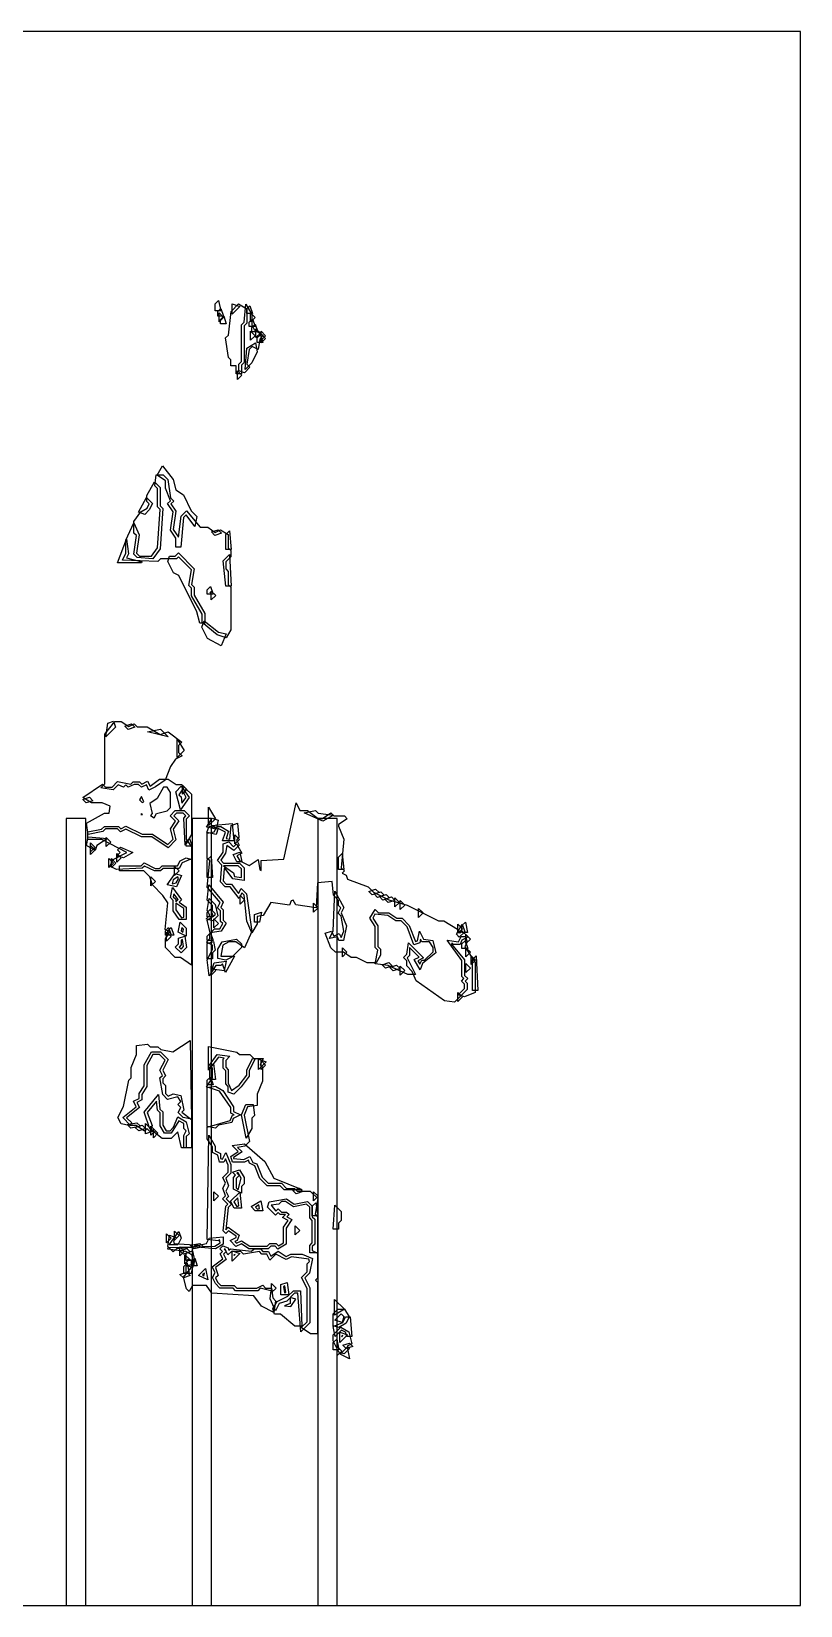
# Model space of a CAD drawing. Header units: millimetres. Extents: x 0 to 289, y 0 to 289.
# Drawn here: x 147.9 to 289.1, y 0 to 289.1 of the extents above; entities that cross this region are included whole.
import ezdxf

# ---------------------------------------------------------------- set-up
doc = ezdxf.new("R2010")
doc.units = ezdxf.units.MM
for name, color, linetype in [('CUT_OUTLINE', 5, 'Continuous'), ('CUT_SLOT', 1, 'Continuous'), ('ENG_D', 3, 'Continuous'), ('ENG_K', 2, 'Continuous'), ('ENG_L', 4, 'Continuous')]:
    doc.layers.add(name, color=color, linetype=linetype)

msp = doc.modelspace()

# ---------------------------------------------------------------- linework, layer by layer
at = {"layer": 'CUT_OUTLINE'}
msp.add_lwpolyline([(0, 0), (289.14, 0), (289.14, 289.14), (0, 289.14), (0, 0)], close=True, dxfattribs=at)
at = {"layer": 'CUT_SLOT'}
for points in [[(154.33, 0), (157.9, 0), (157.9, 144.57), (154.33, 144.57), (154.33, 0)], [(154.33, 0), (157.9, 0), (157.9, 144.57), (154.33, 144.57), (154.33, 0)], [(177.43, 0), (180.99, 0), (180.99, 144.57), (177.43, 144.57), (177.43, 0)], [(177.43, 0), (180.99, 0), (180.99, 144.57), (177.43, 144.57), (177.43, 0)], [(200.52, 0), (204.09, 0), (204.09, 144.57), (200.52, 144.57), (200.52, 0)]]:
    msp.add_lwpolyline(points, close=True, dxfattribs=at)
at = {"layer": 'ENG_D'}
for points in [[(183.22, 236.61), (182.4, 235.79), (182.4, 237.43), (183.22, 236.61)], [(184.81, 237.23), (184.81, 239.11), (186.22, 238.64), (184.81, 237.23)], [(186.49, 235.26), (186.98, 235.76), (187.28, 239.05), (188.42, 237.16), (188.42, 235.22), (188.85, 234.37), (190.49, 233.27), (189.85, 232.64), (189.58, 230.7), (188.47, 231.26), (187.92, 230.71), (187.47, 228.02), (188.04, 227.45), (187.04, 226.46), (186.01, 226.8), (186.01, 228.04), (186.49, 228.52), (186.49, 235.26)], [(190.11, 233.58), (190.93, 232.75), (190.11, 231.93), (190.11, 233.58)], [(186.59, 226.01), (185.77, 225.19), (185.77, 226.83), (186.59, 226.01)], [(164.67, 192.05), (165.29, 193.3), (165.29, 195.7), (166.74, 198.9), (167.71, 196.65), (167.23, 193.32), (167.8, 192.76), (169.98, 192.76), (171.08, 194.29), (171.55, 201.34), (171.07, 201.81), (171.07, 205.19), (170.58, 205.68), (170.86, 207.7), (172.14, 207.7), (172.99, 206.85), (173.47, 203.47), (174.06, 202.88), (173.55, 202.36), (174.46, 201.01), (173.97, 197.63), (174.92, 196.22), (175.42, 200.1), (176.39, 201.07), (178.9, 198.06), (180.3, 198.06), (181.69, 197.13), (182.65, 197.61), (184.08, 196.75), (184.08, 194.3), (184.57, 193.82), (184.57, 192.66), (183.6, 191.69), (183.6, 190.45), (184.08, 189.97), (184.08, 187.56), (184.57, 187.07), (184.57, 179.2), (183.71, 177.77), (182.04, 178.33), (179.26, 180.6), (179.26, 182.09), (177.34, 185.47), (177.34, 186.88), (176.84, 187.37), (177.32, 190.27), (174.93, 192.66), (174.55, 192.28), (171.65, 192.28), (171.17, 191.79), (164.67, 192.05)], [(170.16, 202.44), (169.58, 201.29), (168.73, 200.43), (167.59, 200.81), (169.09, 203.51), (170.16, 202.44)], [(180.94, 185.88), (180.77, 186.16), (180.75, 186.08), (180.94, 185.88)], [(172.47, 151.64), (170.72, 150.38), (169.52, 149.79), (169.04, 150.75), (168.13, 150.3), (167.6, 150.83), (166.79, 150.83), (165.72, 150.3), (165.29, 150.73), (164.86, 150.3), (163.89, 150.78), (162.97, 149.85), (160.68, 150.18), (161.43, 150.93), (161.43, 160.07), (163.24, 162.4), (164.4, 162.4), (165.79, 161.47), (166.78, 161.97), (167.32, 161.43), (169.21, 161.43), (171.58, 160.01), (173.05, 160.5), (175.53, 158.57), (174.93, 157.96), (174.93, 156.72), (175.58, 156.07), (174.37, 155.47), (173.46, 154.09), (172.47, 151.64)], [(174.42, 149.46), (175.44, 150.48), (176.91, 148.42), (175.31, 146.18), (174.42, 149.46)], [(159.23, 147.84), (158, 147.42), (157.37, 148.05), (158.61, 148.46), (159.23, 147.84)], [(177.34, 139.34), (177.34, 137.18), (175.59, 136.43), (175.08, 135.41), (172.14, 135.41), (171.65, 134.93), (170.53, 134.93), (168.71, 135.84), (168.29, 135.42), (163.55, 135.17), (162.32, 135.79), (162.94, 137.04), (165.48, 138.31), (160.89, 140.71), (158.3, 140.71), (158.3, 142.12), (160.83, 142.62), (161.33, 143.12), (163.94, 143.12), (164.37, 142.69), (165.29, 143.15), (168.24, 141.68), (170.18, 141.68), (172.97, 139.82), (173.94, 140.79), (173.46, 142.69), (174.38, 144.06), (173.38, 145.05), (174.35, 146.01), (175.99, 146.01), (176.96, 145.05), (176.37, 144.47), (176.37, 140.79), (177.34, 139.34)], [(181.09, 144.62), (182.19, 144.25), (181.86, 142.6), (180.09, 142.95), (181.09, 144.62)], [(203.37, 145.21), (201.45, 144.06), (198, 145.62), (200.07, 146.03), (200.58, 145.52), (203.37, 145.21)], [(181.19, 120.53), (181.19, 121.29), (180.06, 121.85), (180.71, 122.5), (180.71, 123.46), (181.57, 124.33), (182.5, 124.33), (183.06, 125.26), (182.64, 125.67), (182.64, 127.6), (182.1, 128.14), (182.59, 129.11), (180.22, 131.96), (180.7, 136.77), (180.23, 137.24), (180.23, 141.87), (181.51, 142.13), (182.01, 143.12), (182.7, 143.12), (184.13, 142.27), (183.68, 140.9), (184.35, 140.76), (184.58, 143.3), (185.74, 143.69), (186.02, 141.11), (185.58, 140.67), (186.06, 139.7), (185.08, 138.72), (183.79, 139.58), (183.59, 138.22), (182.71, 136.89), (183.22, 136.38), (186.11, 136.38), (186.98, 135.51), (186.98, 133.21), (184.91, 133.5), (183.48, 135.41), (183.34, 135.41), (183.13, 133.09), (183.7, 132.52), (184.69, 132.52), (185.97, 130.81), (186.43, 131.72), (187.44, 130.71), (188.43, 123.81), (187.08, 120.84), (185.46, 121.92), (184.15, 121.92), (183.09, 121.29), (182.69, 119.27), (185.22, 119.27), (183.55, 116.26), (183.01, 117.86), (182.74, 117.58), (181.8, 117.58), (180.54, 115.69), (180.22, 118.59), (181.19, 120.53)], [(158.78, 138.44), (158.78, 140.09), (159.61, 139.27), (158.78, 138.44)], [(162.98, 136.38), (162.16, 135.55), (162.16, 137.2), (162.98, 136.38)], [(186.55, 136.62), (185.62, 136.62), (184.95, 137.96), (186.19, 138.38), (186.55, 136.62)], [(204.32, 137.44), (204.99, 138.11), (205.32, 135.17), (204.32, 135.17), (204.32, 137.44)], [(169.87, 132.18), (169.87, 133.83), (170.69, 133), (169.87, 132.18)], [(174.35, 134.49), (175.49, 134.11), (174.59, 132.01), (172.83, 132.36), (174.35, 134.49)], [(175.03, 134.93), (174.2, 134.11), (174.2, 135.75), (175.03, 134.93)], [(175.48, 129.6), (175.06, 129.19), (176.37, 128.31), (176.37, 126.02), (175.04, 126.02), (173.96, 127.63), (173.96, 129.53), (173.46, 130.03), (173.84, 131.91), (175.48, 129.6)], [(203.36, 123.91), (203.63, 131.22), (205.32, 128.19), (204.83, 127.21), (205.78, 124.83), (205.24, 122.16), (204.39, 122.16), (204.16, 122.85), (202.68, 122.55), (203.36, 123.91)], [(211.76, 130.97), (210.52, 130.56), (209.9, 131.18), (211.13, 131.59), (211.76, 130.97)], [(211.49, 130.08), (210.86, 130.7), (212.1, 131.11), (212.72, 130.49), (211.49, 130.08)], [(211.83, 130.22), (213.06, 130.63), (213.68, 130.01), (212.45, 129.59), (211.83, 130.22)], [(214.03, 130.15), (214.65, 129.52), (213.41, 129.11), (212.79, 129.73), (214.03, 130.15)], [(182.18, 126.66), (181.26, 125.74), (180.02, 126.15), (180.66, 126.79), (180.22, 127.66), (180.54, 129.9), (181.65, 128.79), (182.18, 126.66)], [(188.9, 126.91), (190.18, 127.34), (189.82, 125.53), (188.9, 125.53), (188.9, 126.91)], [(199.75, 127.36), (199.75, 129.01), (200.57, 128.18), (199.75, 127.36)], [(211.07, 120.86), (211.07, 124.74), (210.06, 126.25), (211.02, 127.85), (211.65, 127.22), (213.55, 127.22), (215, 126.26), (215.99, 126.26), (217.3, 124.94), (218.44, 121.98), (218.81, 122.1), (219.16, 123.86), (219.9, 122.38), (221.62, 122.13), (222.18, 119.9), (219.71, 117.92), (219.32, 116.77), (218.2, 118.65), (219.1, 119.09), (217.33, 120.86), (217.33, 119.41), (216.9, 118.98), (218.45, 115.9), (217.04, 115.9), (213.41, 117.59), (211.02, 117.85), (211.53, 120.39), (211.07, 120.86)], [(214.68, 129.97), (215.51, 129.15), (214.68, 128.33), (214.68, 129.97)], [(216.47, 128.67), (215.65, 127.84), (215.65, 129.49), (216.47, 128.67)], [(219.02, 128.04), (219.84, 127.22), (219.02, 126.4), (219.02, 128.04)], [(173, 123.95), (173.59, 124.53), (174.06, 123.12), (173, 123.12), (173, 123.95)], [(174.9, 123.71), (175.26, 125.54), (176.37, 124.43), (176.37, 122.98), (174.9, 123.71)], [(182.26, 125.29), (181.43, 124.47), (181.43, 126.12), (182.26, 125.29)], [(226.49, 122.78), (225.95, 123.33), (227.04, 125.14), (227.49, 123.78), (226.49, 122.78)], [(172.76, 122.06), (172.76, 123.71), (173.58, 122.88), (172.76, 122.06)], [(176.39, 120.87), (175.41, 119.89), (174.35, 120.96), (174.93, 121.54), (174.93, 122.57), (176.09, 122.96), (176.39, 120.87)], [(226.97, 115.55), (226.97, 118.47), (224.28, 122.24), (226.35, 121.94), (226.82, 122.88), (227.63, 122.88), (227.96, 121.9), (227.49, 120.97), (229.38, 118.14), (229.38, 112.6), (227.46, 111.78), (226.29, 112.18), (227.45, 113.34), (227.45, 114.11), (226.87, 114.69), (227.35, 115.17), (226.97, 115.55)], [(205.05, 119.17), (205.05, 120.81), (205.87, 119.99), (205.05, 119.17)], [(226.25, 112.62), (227.07, 111.8), (226.25, 110.98), (226.25, 112.62)], [(175.37, 93.69), (175.91, 91), (175.54, 90.62), (177.34, 89.27), (177.34, 84.09), (175.89, 84.09), (175.89, 86.32), (176.32, 87.18), (175.89, 87.6), (175.89, 88.53), (175.01, 89.06), (173.62, 86.74), (172.38, 86.74), (171.55, 88.12), (171.55, 90.5), (171.08, 90.97), (170.9, 92.65), (169.18, 90.55), (170.12, 88.19), (169.73, 87.02), (169.14, 87.6), (168.69, 87.15), (167.14, 88.19), (166.15, 88.19), (164.69, 89.65), (167.16, 91.63), (166.65, 92.63), (167.7, 93.15), (167.7, 94.04), (168.66, 95.49), (168.66, 99.33), (169.97, 101.68), (171.65, 101.68), (173.05, 100.28), (172.06, 98.31), (172.57, 97.3), (172.04, 96.76), (172.04, 96), (172.52, 95.51), (172.52, 94.07), (173.05, 93.54), (173.93, 93.98), (175.37, 93.69)], [(185.53, 67.61), (185.53, 67.82), (184.11, 68.84), (183.6, 68.33), (183.11, 68.82), (183.61, 73.36), (183.98, 73.73), (183.02, 74.69), (183.57, 75.24), (183.1, 76.64), (183.57, 77.58), (183.07, 78.6), (184.08, 79.61), (184.08, 80.91), (183.58, 82.07), (183.27, 81.44), (182.44, 81.44), (182.18, 82.72), (181.19, 83.22), (181.19, 84.26), (180.23, 85.7), (180.23, 87.89), (184.4, 89.11), (184.88, 90.07), (185.14, 90.16), (184.57, 90.45), (184.57, 91.48), (182.49, 94.49), (180.09, 95.29), (181.19, 96.93), (181.19, 98.69), (180.64, 99.24), (182.05, 101.22), (184.35, 100.89), (183.6, 100.13), (183.6, 98.89), (184.08, 98.41), (184.08, 95.95), (184.67, 94.58), (186.08, 95.59), (187.46, 97.42), (187.46, 98.36), (188.51, 100.47), (190.5, 100.47), (189.92, 99.32), (190.35, 98.89), (190.35, 96.33), (189.38, 93.92), (189.38, 91.83), (187.63, 91.58), (186.99, 90.09), (187.96, 85.22), (187.09, 84.35), (185.8, 84.16), (186.63, 83.33), (185.05, 82.27), (185.05, 82.14), (186.93, 81.93), (188.05, 82.49), (188.59, 81.4), (189.33, 81.15), (190.31, 78.68), (191.41, 77.58), (193.82, 77.58), (194.79, 76.62), (196.23, 76.62), (196.71, 76.14), (199.12, 76.14), (200.49, 74.78), (200, 71.88), (200.47, 71.42), (200.47, 64.81), (199.02, 64.81), (199.02, 66.12), (199.5, 66.6), (199.5, 70.74), (199.02, 71.22), (199.02, 73.15), (198.46, 73.71), (196.08, 73.23), (194.61, 74.21), (193.82, 74.21), (193.35, 73.74), (191.98, 73.55), (192.79, 72.41), (193.24, 72.87), (193.82, 72.28), (194.79, 72.28), (195.27, 71.8), (194.85, 71.39), (195.76, 70.93), (194.69, 69.32), (194.69, 66.37), (193.2, 65.48), (192.66, 66.02), (191.89, 66.02), (191.41, 65.54), (187.87, 65.54), (186.48, 66.46), (185.48, 65.97), (184.4, 67.05), (185.53, 67.61)], [(190.93, 99.27), (190.11, 98.45), (190.11, 100.09), (190.93, 99.27)], [(169.87, 86.4), (169.87, 88.05), (170.69, 87.22), (169.87, 86.4)], [(170.35, 87.56), (171.17, 86.74), (170.35, 85.92), (170.35, 87.56)], [(185.87, 79.51), (185.63, 79.51), (186.11, 79.03), (185.53, 78.45), (185.53, 76.72), (185.89, 76.36), (186.47, 78.51), (185.87, 79.51)], [(181.43, 76), (182.26, 75.18), (181.43, 74.35), (181.43, 76)], [(185.64, 73.3), (185.99, 73.41), (185.83, 74.89), (185.11, 74.17), (185.64, 73.3)], [(189.83, 72.93), (189.7, 73.59), (189.05, 73.2), (189.45, 72.8), (189.83, 72.93)], [(196.37, 69.73), (197.19, 68.91), (196.37, 68.09), (196.37, 69.73)], [(173.28, 68.03), (174.65, 67.57), (174, 66.92), (174.14, 66.49), (178.78, 66.18), (178.78, 65.87), (174.55, 65.55), (173.96, 64.96), (172.99, 65.93), (173.28, 68.03)], [(175.03, 67.95), (174.2, 67.12), (174.2, 68.77), (175.03, 67.95)], [(180.55, 67.45), (183.12, 67.73), (183.12, 66.37), (181.73, 65.53), (177.82, 65.89), (177.82, 66.02), (180.07, 66.47), (180.55, 67.45)], [(175.83, 64.54), (175.2, 65.16), (176.44, 65.57), (177.06, 64.95), (175.83, 64.54)], [(176.37, 64.75), (177.52, 65.13), (177.87, 63.37), (176.37, 63.37), (176.37, 64.75)], [(177.92, 63.82), (178.39, 62.41), (177.34, 62.41), (177.34, 63.23), (177.92, 63.82)], [(182.59, 64.62), (183.02, 65.06), (182.54, 65.54), (183.05, 66.05), (184.03, 65.73), (184.19, 65.26), (184.48, 65.55), (188.33, 65.07), (188.8, 65.54), (189.97, 65.54), (190.45, 65.06), (191.46, 65.06), (191.89, 64.2), (193.24, 65.1), (194.7, 64.13), (195.59, 64.57), (197.63, 64.57), (199.54, 63.75), (199, 61.08), (198.11, 60.19), (199.02, 58.37), (199.02, 51.94), (197.37, 50.3), (196.87, 57.35), (196.23, 57.35), (194.82, 55.93), (193.41, 55.46), (192.74, 54.12), (191.79, 56.35), (191.96, 57.89), (191.87, 57.8), (189.94, 58.28), (189.48, 57.83), (185.43, 57.83), (184.95, 58.31), (182.54, 58.31), (181.72, 59.13), (181.16, 60.24), (181.65, 61.2), (181.13, 62.24), (183.06, 63.68), (182.59, 64.62)], [(185.15, 64.3), (185.36, 64.5), (185.11, 64.42), (185.15, 64.3)], [(175.2, 60.82), (176.44, 61.24), (177.06, 60.61), (175.83, 60.2), (175.2, 60.82)], [(177.29, 60.96), (176.37, 60.96), (176.37, 62.34), (177.65, 62.77), (177.29, 60.96)], [(180.32, 59.8), (178.62, 60.65), (179.89, 61.93), (180.32, 59.8)], [(194.49, 58.71), (194.23, 58.63), (194.4, 57.42), (194.66, 57.51), (194.49, 58.71)], [(203.36, 51.39), (203.36, 53.59), (204.22, 54.45), (205.42, 54.45), (206.28, 53.02), (205.71, 51.87), (204.35, 51.06), (203.36, 51.39)], [(204.7, 52.8), (204.66, 52.77), (204.71, 52.77), (204.7, 52.8)], [(206.35, 47.23), (205.35, 46.23), (204.39, 46.55), (203.36, 48.61), (203.36, 49.73), (204.77, 51.14), (206.22, 50.27), (206.77, 48.06), (205.93, 47.64), (206.35, 47.23)], [(205.12, 49.57), (204.87, 49.48), (204.91, 49.36), (205.12, 49.57)]]:
    msp.add_lwpolyline(points, close=True, dxfattribs=at)
at = {"layer": 'ENG_K'}
for points in [[(189.38, 232.03), (189.38, 232.85), (189.97, 233.44), (190.44, 232.03), (189.38, 232.03)], [(175.39, 194.44), (174.45, 194.44), (174.45, 196.06), (173.47, 197.52), (173.95, 200.89), (172.93, 202.43), (173.44, 202.94), (172.52, 205.24), (172.52, 206.6), (170.99, 207.62), (172.01, 209.33), (173.94, 206.84), (174.42, 204.95), (175.84, 204.01), (177.29, 201.09), (178.32, 200.07), (177.95, 198.21), (176.35, 200.34), (175.88, 199.88), (175.39, 194.44)], [(182.22, 197.61), (182.84, 196.99), (181.61, 196.58), (180.99, 197.2), (182.22, 197.61)], [(163.73, 191.55), (165.4, 195.88), (165.78, 193.2), (165.4, 192.44), (168.18, 191.74), (168.16, 191.55), (163.73, 191.55)], [(179.75, 180.47), (178.84, 180.47), (178.31, 182.55), (174.99, 189.2), (174.03, 189.69), (172.98, 191.78), (173.31, 192.76), (174.35, 192.76), (174.93, 193.34), (177.84, 190.43), (177.35, 187.54), (177.82, 187.07), (177.82, 185.59), (179.75, 182.22), (179.75, 180.47)], [(184.58, 187.22), (183.63, 187.22), (183.11, 191.88), (184.3, 193.07), (184.58, 187.22)], [(179.25, 179.73), (179.63, 180.87), (182.26, 178.77), (183.7, 178.48), (182.75, 176.27), (180.29, 177.64), (179.25, 179.73)], [(165.71, 160.92), (165.08, 161.54), (166.32, 161.95), (166.94, 161.33), (165.71, 160.92)], [(175.95, 157.06), (174.69, 155.79), (174.69, 159.17), (175.95, 157.06)], [(180.47, 143.26), (180.47, 146.64), (181.74, 144.53), (180.47, 143.26)], [(158.78, 137.96), (158.78, 139.61), (159.61, 138.79), (158.78, 137.96)], [(162.64, 137.2), (163.46, 136.38), (162.64, 135.55), (162.64, 137.2)], [(168.62, 136.43), (170.65, 135.41), (171.45, 135.41), (171.94, 135.89), (174.78, 135.89), (175.23, 136.8), (176.35, 137.36), (177.34, 137.03), (177.34, 117.6), (175.33, 119.03), (174.35, 119.03), (172.52, 120.86), (172.52, 122.47), (173.37, 123.75), (172.5, 124.19), (172.99, 129.09), (172.09, 130.44), (170.14, 132.39), (169.66, 133.84), (168.56, 134.93), (164.09, 134.93), (164.09, 135.89), (168.08, 135.89), (168.62, 136.43)], [(180.23, 136.96), (180.91, 137.64), (181.21, 133.73), (180.23, 133.73), (180.23, 136.96)], [(173.94, 133.33), (173.79, 132.59), (174.52, 132.73), (174.91, 133.5), (174.79, 133.85), (173.94, 133.33)], [(174.45, 129.25), (174.85, 129.66), (174.09, 130.72), (173.98, 130.19), (174.45, 129.73), (174.45, 129.25)], [(174.45, 129.02), (174.45, 127.78), (175.5, 126.3), (175.89, 126.43), (175.89, 128.05), (174.45, 129.02)], [(181.29, 126.5), (180.23, 126.5), (180.23, 127.32), (180.82, 127.91), (181.29, 126.5)], [(175.87, 124.25), (175.56, 124.56), (175.43, 123.93), (175.74, 123.61), (175.87, 124.25)], [(175.41, 121.34), (175.03, 120.96), (175.41, 120.57), (175.88, 121.04), (175.69, 122.32), (175.41, 122.23), (175.41, 121.34)], [(181.19, 118.79), (180.23, 118.79), (180.23, 121.61), (181.38, 121.99), (181.69, 120.39), (181.19, 119.89), (181.19, 118.79)], [(229.87, 113), (228.9, 113), (228.9, 118.65), (229.6, 119.34), (229.87, 113)], [(213.54, 118.1), (214.17, 117.48), (212.93, 117.07), (212.31, 117.69), (213.54, 118.1)], [(215.61, 117), (214.38, 116.58), (213.76, 117.21), (214.99, 117.62), (215.61, 117)], [(215.65, 117.44), (216.47, 116.62), (215.65, 115.8), (215.65, 117.44)], [(172.47, 100.19), (171.45, 101.2), (170.25, 101.2), (169.14, 99.21), (169.14, 95.34), (168.18, 93.9), (168.18, 92.86), (167.3, 92.42), (167.76, 91.49), (165.41, 89.61), (166.35, 88.67), (165.85, 88.17), (164.4, 88.46), (163.82, 89.63), (164.82, 91.64), (165.79, 96.5), (166.25, 96.96), (166.25, 98.83), (167.22, 101.24), (167.22, 102.85), (169.23, 103.14), (169.73, 102.64), (171.17, 102.64), (171.67, 102.14), (173.91, 101.69), (177.09, 103.81), (177.34, 89.34), (175.77, 89.65), (174.88, 90.55), (175.36, 91.51), (174.83, 92.04), (175.35, 92.56), (174.81, 93.45), (172.93, 92.98), (172.05, 93.85), (171.54, 96.94), (171.98, 97.39), (171.53, 98.31), (172.47, 100.19)], [(181.75, 87.68), (180.23, 87.99), (180.23, 95.13), (181.72, 95.43), (183.05, 94.63), (185.05, 91.63), (185.05, 90.75), (186.31, 90.11), (185, 89.46), (184.75, 88.7), (182.27, 88.21), (181.75, 87.68)], [(188.42, 87.64), (187.34, 85.84), (186.48, 90.14), (187.3, 92.04), (188.63, 92.04), (188.92, 90.03), (188.42, 89.53), (188.42, 87.64)], [(167.95, 88.04), (166.17, 87.68), (165.52, 88.33), (167.3, 88.69), (167.95, 88.04)], [(167.63, 87.19), (167.01, 87.81), (168.25, 88.22), (168.87, 87.6), (167.63, 87.19)], [(168.9, 86.65), (168.9, 88.53), (170.31, 87.12), (168.9, 86.65)], [(183.62, 69.02), (184.06, 69.47), (186.06, 68.04), (185.72, 67.03), (185.25, 66.88), (185.58, 66.55), (186.51, 67.02), (188.01, 66.02), (191.21, 66.02), (191.69, 66.5), (192.86, 66.5), (193.28, 66.08), (194.2, 66.64), (194.2, 69.47), (195.06, 70.75), (194.04, 71.25), (194.59, 71.8), (193.62, 71.8), (193.24, 72.18), (192.76, 71.7), (191.28, 73.18), (191.61, 74.18), (194.74, 74.71), (196.18, 73.74), (198.62, 74.23), (199.5, 73.35), (199.5, 71.42), (199.99, 70.94), (199.99, 66.4), (199.5, 65.92), (199.5, 65.2), (200.47, 64.72), (200.47, 60.14), (200.09, 59.75), (200.47, 59.37), (200.47, 49.88), (199.19, 49.88), (197.44, 51.04), (198.54, 52.14), (198.54, 58.25), (197.52, 60.28), (198.54, 61.3), (198.54, 62.75), (198.99, 63.19), (198.84, 63.63), (195.69, 64.08), (194.69, 63.58), (192.81, 64.52), (191.73, 63.44), (191.16, 64.57), (190.25, 64.57), (189.78, 65.04), (186.89, 64.56), (186.39, 65.06), (184.67, 65.06), (184.02, 64.41), (183.7, 65.05), (183.17, 64.53), (183.67, 63.54), (181.72, 62.08), (182.19, 60.65), (181.73, 60.19), (182.11, 59.42), (182.74, 58.79), (185.15, 58.79), (185.63, 58.31), (189.33, 58.31), (190.4, 58.84), (190.93, 58.31), (192, 58.31), (192.26, 56.5), (192.77, 55.98), (192.47, 53.85), (190.19, 54.99), (188.78, 56.87), (181.06, 57.35), (180.1, 58.79), (177.49, 58.79), (176.92, 57.66), (176.4, 58.19), (175.87, 60.29), (177.8, 62.7), (177.37, 64.42), (176.29, 65.06), (172.99, 65.43), (173.01, 65.74), (181.6, 66.02), (182.61, 66.62), (182.49, 67.22), (182.24, 66.97), (180.23, 67.26), (180.48, 86.39), (181.67, 84.4), (181.67, 83.52), (182.64, 83.03), (182.64, 82.1), (183, 81.98), (183.62, 83.22), (184.57, 81.01), (184.57, 79.41), (183.64, 78.48), (184.1, 77.08), (183.63, 76.14), (184.14, 75.13), (183.7, 74.69), (184.67, 73.73), (184.07, 73.14), (183.62, 69.02)], [(187.98, 81.27), (187.8, 81.82), (187.03, 81.44), (184.87, 81.44), (184.52, 82.5), (185.87, 83.41), (184.78, 84.5), (187.05, 84.83), (190.78, 81.59), (192.45, 78.5), (197.56, 76.39), (197.55, 76.38), (194.34, 76.38), (193.62, 77.1), (191.21, 77.1), (189.9, 78.41), (188.95, 80.78), (187.98, 81.27)], [(186.49, 75.75), (185.05, 76.47), (185.05, 78.65), (185.43, 79.03), (184.84, 79.62), (186.12, 80.04), (186.98, 78.62), (186.98, 77.49), (186.49, 77), (186.49, 75.75)], [(184.51, 74.26), (186.2, 75.94), (186.52, 73.01), (185.14, 73.01), (184.51, 74.26)], [(197.78, 76.03), (196.55, 75.62), (195.93, 76.24), (197.16, 76.66), (197.78, 76.03)], [(190.04, 74.35), (190.4, 72.53), (189.04, 72.53), (188.27, 73.3), (190.04, 74.35)], [(204.81, 70.74), (204.32, 70.26), (204.32, 69.15), (203.34, 69.15), (203.64, 73.55), (204.81, 72.38), (204.81, 70.74)], [(172.76, 66.64), (172.76, 68.29), (173.58, 67.47), (172.76, 66.64)], [(183.69, 65.07), (183.48, 65.48), (183.32, 65.43), (183.69, 65.07)], [(184.81, 65.15), (186.22, 64.68), (184.81, 63.27), (184.81, 65.15)], [(179.36, 60.72), (179.6, 60.48), (179.72, 61.07), (179.36, 60.72)], [(192.03, 57.49), (192.03, 59.13), (192.86, 58.31), (192.03, 57.49)], [(193.72, 58.96), (194.88, 59.35), (195.2, 57.1), (193.72, 57.1), (193.72, 58.96)], [(205.43, 54.41), (203.6, 53.31), (203.6, 56.24), (205.43, 54.41)], [(204.38, 46.98), (203.36, 46.98), (203.36, 48.29), (203.99, 48.92), (204.38, 46.98)], [(204.08, 47.57), (204.9, 46.74), (204.08, 45.92), (204.08, 47.57)], [(204.64, 46.2), (205.92, 47.47), (206.34, 45.34), (204.64, 46.2)], [(205.7, 47.19), (205.08, 47.81), (206.32, 48.22), (206.94, 47.6), (205.7, 47.19)]]:
    msp.add_lwpolyline(points, close=True, dxfattribs=at)
at = {"layer": 'ENG_L'}
for points in [[(182.3, 239.75), (182.69, 237.81), (181.67, 237.81), (181.67, 239.12), (182.3, 239.75)], [(182.16, 236.85), (182.16, 237.67), (182.74, 238.26), (183.21, 236.85), (182.16, 236.85)], [(185.53, 226.25), (185.53, 227.7), (184.57, 227.7), (184.57, 228.8), (184.1, 229.27), (183.59, 232.84), (184.09, 233.35), (184.58, 237.68), (185.97, 239.08), (187.46, 238.19), (187.46, 235.55), (186.98, 235.06), (186.98, 228.32), (186.49, 227.84), (186.49, 226.25), (185.53, 226.25)], [(188.51, 237.33), (187.46, 237.33), (187.46, 238.16), (188.04, 238.74), (188.51, 237.33)], [(189, 236.61), (188.18, 235.79), (188.18, 237.43), (189, 236.61)], [(183.23, 236.82), (183.7, 235.41), (182.64, 235.41), (182.64, 236.23), (183.23, 236.82)], [(189, 234.92), (187.94, 234.92), (187.94, 235.75), (188.53, 236.33), (189, 234.92)], [(189.48, 233.96), (188.42, 233.96), (188.42, 234.78), (189.01, 235.37), (189.48, 233.96)], [(189.14, 232.9), (189.14, 234.54), (189.97, 233.72), (189.14, 232.9)], [(189.4, 230.31), (188.38, 228.28), (187.17, 227.06), (187.47, 230.97), (189.07, 231.93), (189.4, 230.31)], [(188.18, 232.41), (188.18, 234.06), (189, 233.24), (188.18, 232.41)], [(190.93, 233.24), (190.11, 232.41), (190.11, 234.06), (190.93, 233.24)], [(171.55, 205.39), (171.55, 202.01), (172.04, 201.52), (171.55, 194.12), (170.22, 192.26), (167.35, 192.53), (166.72, 193.15), (167.2, 196.53), (166.74, 197), (166.74, 199.1), (168.01, 200.89), (169.2, 201.6), (169.57, 202.35), (169.14, 202.78), (169.14, 203.9), (170.54, 206.41), (171.55, 205.39)], [(184.28, 197.39), (184.59, 193.96), (183.6, 193.96), (183.6, 196.71), (184.28, 197.39)], [(180.82, 187.18), (181.29, 185.77), (180.23, 185.77), (180.23, 186.59), (180.82, 187.18)], [(180.95, 184.71), (180.95, 186.35), (181.77, 185.53), (180.95, 184.71)], [(163.4, 161.37), (161.58, 159.55), (161.94, 162.1), (163.03, 162.46), (163.4, 161.37)], [(171.63, 160.97), (173.06, 159.54), (169.25, 160.5), (171.63, 160.97)], [(173.07, 151.8), (174.52, 150.83), (175.51, 150.83), (175.96, 150.38), (175, 148.94), (175.4, 148.54), (175.56, 147.37), (176.33, 148.45), (175.84, 149.43), (176.37, 149.97), (177.34, 149.01), (177.34, 141.61), (176.18, 139.68), (175.89, 144.66), (176.27, 145.05), (175.79, 145.53), (174.55, 145.53), (174.06, 145.05), (175, 144.12), (173.98, 142.6), (174.47, 140.64), (173.03, 139.2), (170.04, 141.2), (168.12, 141.2), (165.29, 142.61), (164.28, 142.11), (163.74, 142.64), (161.53, 142.64), (161.07, 142.18), (158.34, 141.63), (158.04, 143.74), (161.37, 145.53), (162.19, 145.53), (162.37, 146.83), (160.9, 147.46), (158.96, 147.46), (157.38, 148.41), (160.98, 150.9), (161.53, 150.35), (162.78, 150.35), (163.76, 151.34), (166.17, 150.85), (166.64, 151.31), (167.8, 151.31), (168.23, 150.89), (169.25, 151.4), (169.71, 150.48), (171.47, 151.8), (173.07, 151.8)], [(170.49, 144.67), (170.91, 145.5), (172.88, 145.99), (173.48, 146.6), (173.48, 149.32), (172.86, 150.35), (172.18, 150.35), (171.01, 148.26), (169.66, 147.35), (170.13, 145.46), (169.77, 145.1), (170.49, 144.67)], [(176.47, 149.87), (175.65, 149.05), (175.65, 150.69), (176.47, 149.87)], [(168.15, 148.62), (167.76, 147.98), (168.25, 147.49), (168.58, 147.61), (168.15, 148.62)], [(168.04, 145.29), (168.32, 145.29), (168.18, 145.43), (168.04, 145.29)], [(182.91, 136), (182.09, 136.83), (183.12, 138.38), (183.12, 139.92), (184.15, 140.27), (185.05, 139.37), (185.58, 139.9), (186.59, 138.2), (185.63, 137.72), (186.18, 136.8), (187.92, 135.93), (189.57, 137.03), (189.84, 135.11), (190.11, 135.02), (190.11, 136.84), (194.25, 137.09), (196.52, 147.45), (197.24, 146.01), (198.62, 146.01), (200.55, 144.57), (201.36, 144.57), (202.91, 145.6), (203.46, 145.05), (205.39, 145.05), (205.91, 144.53), (204.32, 143.48), (204.32, 143.17), (205.29, 140.75), (204.81, 135.5), (205.39, 134.93), (204.97, 134.51), (205.72, 134.14), (205.96, 133.43), (209.76, 132.01), (210.73, 131.03), (213.57, 129.61), (216.94, 128.65), (222.69, 125.77), (223.67, 125.77), (226.19, 124.26), (226.56, 123.53), (226.97, 123.95), (228.1, 122.82), (226.93, 122.23), (226.66, 121.44), (225.43, 121.44), (225.15, 121.71), (225.07, 121.49), (227.45, 118.63), (227.45, 115.75), (228.04, 115.17), (227.55, 114.69), (227.94, 114.31), (227.94, 113.15), (225.61, 110.82), (223.75, 111.09), (218.59, 114.77), (217.85, 116.48), (216.85, 117.48), (216.85, 118.45), (216.27, 119.03), (216.87, 119.62), (217.16, 121.71), (219.91, 118.96), (218.88, 118.45), (219.24, 117.84), (219.59, 118.55), (220.13, 118.55), (221.67, 120.09), (221.67, 120.89), (221.05, 121.92), (219.59, 121.92), (219.36, 122.39), (219.23, 121.73), (218.16, 121.38), (216.89, 124.68), (215.79, 125.77), (214.85, 125.77), (213.4, 126.74), (210.97, 126.97), (210.62, 126.27), (211.55, 124.88), (211.55, 121.06), (212.03, 120.57), (212.03, 119.44), (211.21, 118.06), (209.57, 118.06), (207.64, 119.03), (206.66, 119.03), (205.21, 119.99), (203.74, 119.99), (202.91, 120.82), (201.84, 123.51), (203, 123.9), (203.47, 122.97), (204.43, 123.45), (204.79, 122.73), (205.28, 123.88), (204.82, 126.62), (204.27, 127.17), (204.75, 128.14), (204.32, 128.57), (204.32, 129.53), (203.37, 130.48), (203.14, 132.99), (200.46, 132.78), (200.21, 128.15), (196.45, 128.69), (196.01, 129.58), (195.6, 129.44), (195.33, 128.64), (191.92, 129.13), (190.5, 126.76), (189.38, 126.54), (189.38, 125.23), (188.38, 123.56), (187.46, 125.71), (186.98, 130.48), (186.56, 130.91), (186.05, 129.9), (184.45, 132.04), (183.5, 132.04), (182.63, 132.91), (182.91, 136)], [(180.15, 141.98), (180.55, 143.16), (182.23, 142.82), (181.84, 141.64), (180.15, 141.98)], [(183.55, 142.04), (181.05, 143.29), (184.78, 143.63), (185.07, 140.47), (183.03, 140.47), (183.55, 142.04)], [(158.03, 139.63), (158.35, 141.21), (161.9, 140.89), (159.95, 139.59), (159.64, 138.67), (158.03, 139.63)], [(161.68, 141.05), (162.5, 140.23), (161.68, 139.41), (161.68, 141.05)], [(166.54, 138.34), (164.84, 137.32), (163.64, 137.72), (164.23, 138.3), (163.74, 138.79), (164.27, 139.31), (166.54, 138.34)], [(176.37, 140.33), (176.96, 140.92), (177.43, 139.51), (176.37, 139.51), (176.37, 140.33)], [(186.11, 140.71), (185.29, 139.89), (185.29, 141.54), (186.11, 140.71)], [(163.6, 136.52), (163.6, 138.16), (164.43, 137.34), (163.6, 136.52)], [(183.2, 135.89), (185.01, 134.6), (185.23, 133.94), (186.49, 133.76), (186.49, 135.31), (185.91, 135.89), (183.2, 135.89)], [(180.77, 123.58), (180.19, 125.88), (181.67, 126.87), (181.67, 127.12), (181.19, 127.6), (181.19, 128.57), (180.22, 129.54), (180.53, 132.39), (183.16, 129.18), (182.69, 128.23), (183.12, 127.8), (183.12, 125.87), (183.66, 125.33), (182.79, 123.87), (180.77, 123.58)], [(187.07, 129.63), (186.25, 128.81), (186.25, 130.45), (187.07, 129.63)], [(172.52, 123.95), (173.11, 124.53), (173.58, 123.12), (172.52, 123.12), (172.52, 123.95)], [(227.07, 124.33), (226.25, 123.51), (226.25, 125.15), (227.07, 124.33)], [(227.99, 123.61), (226.97, 123.61), (226.97, 124.91), (227.6, 125.54), (227.99, 123.61)], [(181.29, 122.16), (180.23, 122.16), (180.23, 122.98), (180.82, 123.57), (181.29, 122.16)], [(182.97, 121.89), (185.61, 122.42), (186.49, 121.54), (186.49, 120.86), (184.71, 119.07), (183.64, 118.53), (182.16, 118.83), (182.16, 120.54), (182.97, 121.89)], [(226.97, 120.71), (226.97, 121.54), (227.56, 122.12), (228.03, 120.71), (226.97, 120.71)], [(227.7, 121.58), (227.7, 123.22), (228.52, 122.4), (227.7, 121.58)], [(227.7, 119.17), (227.7, 120.81), (228.52, 119.99), (227.7, 119.17)], [(228.66, 119.37), (229.48, 118.55), (228.66, 117.72), (228.66, 119.37)], [(180.95, 115.8), (180.95, 117.44), (181.77, 116.62), (180.95, 115.8)], [(183.31, 116.59), (181.11, 116.9), (181.49, 118.04), (183.66, 118.35), (183.31, 116.59)], [(227.7, 117.92), (228.52, 117.1), (227.7, 116.28), (227.7, 117.92)], [(183.33, 100.55), (182.26, 100.7), (180.47, 98.31), (180.47, 102.7), (185.65, 101.66), (186.11, 101.2), (188.04, 101.2), (188.95, 100.28), (187.94, 98.25), (187.94, 97.26), (186.43, 95.26), (185.11, 93.93), (184.08, 94.28), (184.08, 95.32), (183.6, 95.8), (183.6, 98.21), (183.12, 98.69), (183.12, 100.33), (183.33, 100.55)], [(181.38, 99.55), (181.7, 96.62), (180.71, 96.62), (180.71, 98.89), (181.38, 99.55)], [(189.63, 100.33), (191.04, 99.86), (189.63, 98.45), (189.63, 100.33)], [(180.23, 95.66), (180.23, 96.48), (180.82, 97.07), (181.29, 95.66), (180.23, 95.66)], [(171.25, 93.84), (171.54, 91.19), (172.04, 90.7), (172.04, 88.25), (172.65, 87.22), (173.38, 87.22), (174, 87.84), (174.81, 89.74), (176.34, 88.82), (176.88, 86.67), (176.37, 86.16), (176.37, 84.09), (175.46, 84.09), (174.79, 86.99), (173.58, 85.78), (171.95, 85.78), (169.66, 87.56), (168.63, 90.65), (171.25, 93.84)], [(199.75, 76), (200.57, 75.18), (199.75, 74.35), (199.75, 76)], [(199.5, 71.56), (199.5, 73.35), (200.16, 74), (200.5, 71.56), (199.5, 71.56)], [(173.25, 66.26), (175.01, 68.71), (175.43, 67.45), (174.84, 66.26), (173.25, 66.26)], [(177.09, 66.17), (178.86, 66.52), (179.51, 65.87), (177.74, 65.52), (177.09, 66.17)], [(175.17, 65.88), (175.99, 65.06), (175.17, 64.23), (175.17, 65.88)], [(176.96, 63.61), (176.13, 62.79), (176.13, 64.43), (176.96, 63.61)], [(177.88, 63.28), (177.49, 62.1), (176.31, 62.49), (176.7, 63.67), (177.88, 63.28)], [(176.52, 62.89), (176.91, 60.96), (175.89, 60.96), (175.89, 62.26), (176.52, 62.89)], [(192.58, 53.49), (192.25, 54.48), (193.07, 55.84), (195.02, 56.82), (196.03, 57.83), (197.33, 57.83), (197.59, 51.32), (196.29, 51.32), (193.64, 53.49), (192.58, 53.49)], [(195.41, 56.61), (195.41, 55.5), (194.42, 55.07), (195.54, 54.95), (196.47, 56.26), (195.41, 56.61)], [(204.85, 50.55), (203.69, 49.39), (203.33, 51.23), (205.11, 51.99), (205.62, 53.01), (206.47, 53.01), (206.75, 49.39), (205.84, 49.39), (205.57, 50.19), (204.85, 50.55)], [(204.96, 51.98), (203.64, 52.42), (204.81, 53.59), (205.32, 53.07), (204.96, 51.98)], [(204.56, 48.33), (204.56, 50.21), (205.97, 49.74), (204.56, 48.33)]]:
    msp.add_lwpolyline(points, close=True, dxfattribs=at)

doc.saveas('drawing.dxf')
